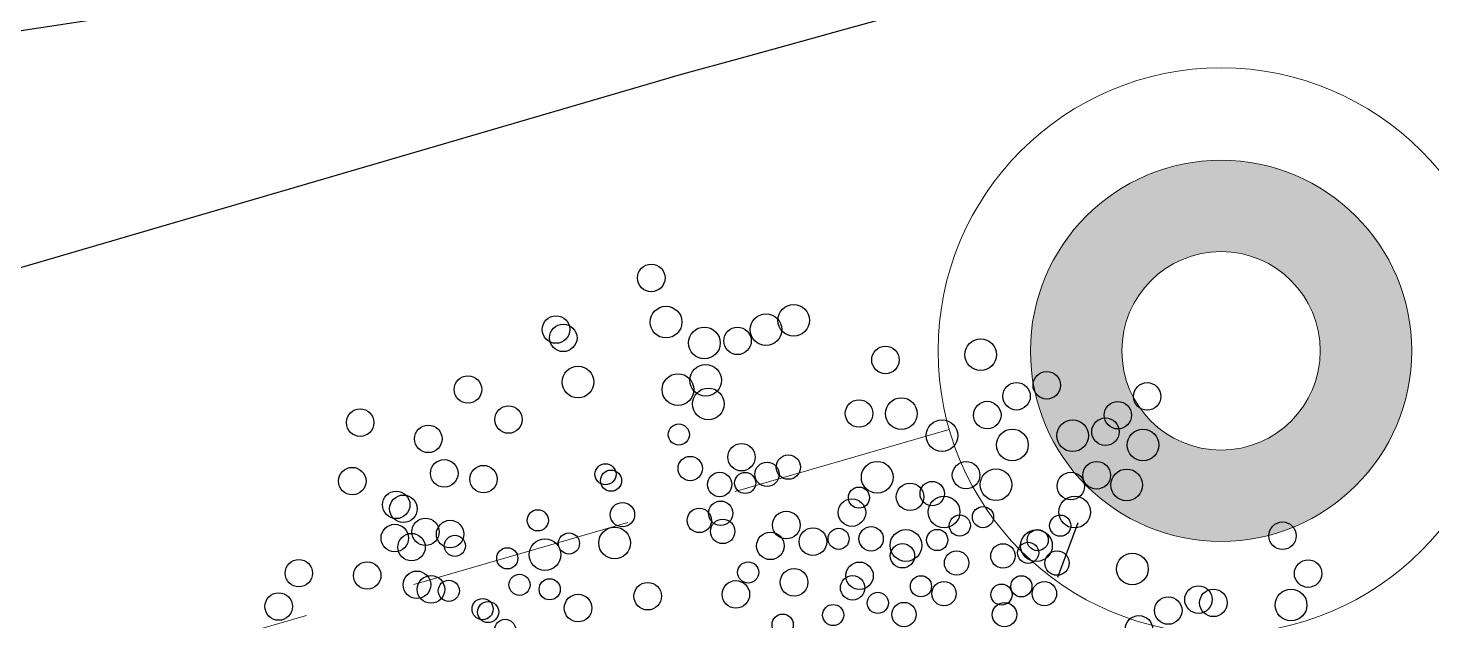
# Model space of a CAD drawing. Header units: millimetres. Extents: x 441156 to 441876, y 4514765 to 4515211.
# Drawn here: x 441546.421 to 441547.995, y 4514834.719 to 4514835.384 of the extents above; entities that cross this region are included whole.
import ezdxf

# ---------------------------------------------------------------- set-up
doc = ezdxf.new("R2010")
doc.units = ezdxf.units.MM
doc.linetypes.add('CONTINUA', pattern=[0])
doc.linetypes.add('HIDDEN', pattern=[0.375, 0.25, -0.125])
doc.layers.add('01_piscinas', color=254, linetype='Continuous')
doc.layers.add('INGIN ELECTRICIDAD ALUMBRADO', color=120, linetype='HIDDEN')

msp = doc.modelspace()

# ---------------------------------------------------------------- hatches: boundary and pattern name
at = {"layer": 'INGIN ELECTRICIDAD ALUMBRADO', "linetype": 'CONTINUA', "lineweight": 13}
h = msp.add_hatch(color=86, dxfattribs=at)
h.dxf.hatch_style = 1
edge = h.paths.add_edge_path()
edge.add_arc((441547.75893062, 4514835.02165829), 0.11124836, 177.98198912, 537.98198912)
edge = h.paths.add_edge_path()
edge.add_arc((441547.75893062, 4514835.02165829), 0.21369962, 177.98198912, 357.98198912)
edge.add_arc((441547.75893062, 4514835.02165829), 0.21369962, 357.98198912, 537.98198912)

# ---------------------------------------------------------------- linework, layer by layer
at = {"layer": '01_piscinas'}
msp.add_line((441547.57575629, 4514834.76804427, 0.00000097), (441547.59852852, 4514834.82934585, 0.00000097), dxfattribs=at)
at = {"layer": '01_piscinas', "elevation": 0.00000131}
msp.add_lwpolyline([(441557.5049643, 4514838.18205059, 0.0043910674), (441556.38838252, 4514837.93181474, 0.0001087055), (441556.3618992, 4514837.92562941, 0.0002530211), (441556.34704519, 4514837.92213834, 0.0023223363), (441555.76010739, 4514837.78191859, 0.0021175107), (441555.22455715, 4514837.64893041, -0.0058002285), (441547.15515738, 4514835.33186317), (441541.98895624, 4514833.82109643), (441541.9460533, 4514833.8085502), (441538.87507639, 4514832.91049578), (441532.94987302, 4514831.15983481)], format="xyb", dxfattribs=at)
at = {"layer": '01_piscinas', "elevation": 0.00000053}
msp.add_lwpolyline([(441547.17453035, 4514837.02307029), (441541.82043564, 4514834.68346174), (441548.45421464, 4514835.69122217)], dxfattribs=at)
at = {"layer": '01_piscinas'}
for centre, radius in [((441547.12013129, 4514835.10336925, 0.00000097), 0.01541533), ((441547.13673302, 4514835.0538409, 0.00000097), 0.01775907), ((441547.24868034, 4514835.0454179, 0.00000097), 0.01775907), ((441547.27980962, 4514835.0558641, 0.00000097), 0.01775907), ((441547.01329775, 4514835.04550304, 0.00000097), 0.01541533), ((441547.02141936, 4514835.03616649, 0.00000097), 0.01541533), ((441547.17971, 4514835.03057014, 0.00000097), 0.01775907), ((441547.21681901, 4514835.03281453, 0.00000097), 0.01541533), ((441547.48944088, 4514835.01732528, 0.00000097), 0.01775907), ((441547.38263322, 4514835.01145432, 0.00000097), 0.01541533), ((441547.03802108, 4514834.98663815, 0.00000097), 0.01775907), ((441547.18109768, 4514834.98866134, 0.00000097), 0.01775907), ((441547.56349405, 4514834.98301897, 0.00000097), 0.01541533), ((441546.91458581, 4514834.97830028, 0.00000097), 0.01541533), ((441547.1499684, 4514834.97821515, 0.00000097), 0.01775907), ((441547.5296361, 4514834.97074096, 0.00000097), 0.01541533), ((441547.67604642, 4514834.97058494, 0.00000097), 0.01541533), ((441547.18413572, 4514834.96219654, 0.00000097), 0.01775907), ((441547.35300197, 4514834.95138472, 0.00000097), 0.01541533), ((441547.40045015, 4514834.95134005, 0.00000097), 0.01775907), ((441546.7937353, 4514834.94114876, 0.00000097), 0.01541533), ((441546.96001977, 4514834.94459855, 0.00000097), 0.01541533), ((441547.49679083, 4514834.94964136, 0.00000097), 0.01541533), ((441547.64320115, 4514834.94948533, 0.00000097), 0.01541533), ((441546.87013862, 4514834.92294377, 0.00000097), 0.01541533), ((441547.15097459, 4514834.92781022, 0.00000097), 0.01185795), ((441547.4461132, 4514834.92661487, 0.00000097), 0.01775907), ((441547.59252352, 4514834.92645884, 0.00000097), 0.01775907), ((441547.62926258, 4514834.93101196, 0.00000097), 0.01541533), ((441547.52498398, 4514834.91617441, 0.00000097), 0.01775907), ((441547.6713943, 4514834.91601839, 0.00000097), 0.01775907), ((441547.22122931, 4514834.90239978, 0.00000097), 0.01541533), ((441547.27380408, 4514834.8912678, 0.00000097), 0.01366082), ((441546.78488367, 4514834.87561889, 0.00000097), 0.01541533), ((441546.88800865, 4514834.88431125, 0.00000097), 0.01541533), ((441546.93199275, 4514834.87786902, 0.00000097), 0.01541533), ((441547.06879494, 4514834.88329775, 0.00000097), 0.01185795), ((441547.07504234, 4514834.87611579, 0.00000097), 0.01185795), ((441547.16374515, 4514834.88971149, 0.00000097), 0.01366082), ((441547.24985847, 4514834.88323226, 0.00000097), 0.01366082), ((441547.37337715, 4514834.87995732, 0.00000097), 0.01775907), ((441547.47303804, 4514834.88225211, 0.00000097), 0.01541533), ((441547.50659775, 4514834.87152646, 0.00000097), 0.01775907), ((441547.61944836, 4514834.88209608, 0.00000097), 0.01541533), ((441547.65300807, 4514834.87137044, 0.00000097), 0.01775907), ((441547.19680437, 4514834.87181091, 0.00000097), 0.01366082), ((441547.22534976, 4514834.87353736, 0.00000097), 0.01185795), ((441547.41022305, 4514834.85797814, 0.00000097), 0.01541533), ((441547.43505889, 4514834.86162255, 0.00000097), 0.01366082), ((441547.59049132, 4514834.87010012, 0.00000097), 0.01541533), ((441546.83412813, 4514834.84895448, 0.00000097), 0.01541533), ((441546.84218631, 4514834.84459121, 0.00000097), 0.01541533), ((441547.35289915, 4514834.85710643, 0.00000097), 0.01185795), ((441547.44838433, 4514834.84099781, 0.00000097), 0.01775907), ((441547.59479465, 4514834.84084178, 0.00000097), 0.01775907), ((441546.99286268, 4514834.83160332, 0.00000097), 0.01185795), ((441547.08781289, 4514834.83801707, 0.00000097), 0.01366082), ((441547.17392621, 4514834.83153784, 0.00000097), 0.01366082), ((441547.19787182, 4514834.83957337, 0.00000097), 0.01366082), ((441547.27152413, 4514834.82635437, 0.00000097), 0.01541533), ((441547.34507588, 4514834.8403045, 0.00000097), 0.01541533), ((441547.49202287, 4514834.83523308, 0.00000097), 0.01185795), ((441546.83251897, 4514834.81176877, 0.00000097), 0.01541533), ((441546.86698453, 4514834.81875382, 0.00000097), 0.01541533), ((441546.89456451, 4514834.81622997, 0.00000097), 0.01541533), ((441547.20020877, 4514834.81921583, 0.00000097), 0.01366082), ((441547.46597829, 4514834.82578846, 0.00000097), 0.01185795), ((441547.57860161, 4514834.82566844, 0.00000097), 0.01185795), ((441547.8277851, 4514834.81436594, 0.00000097), 0.01541533), ((441546.8513214, 4514834.80158781, 0.00000097), 0.01541533), ((441546.89990075, 4514834.80302523, 0.00000097), 0.01185795), ((441547.00089033, 4514834.79309998, 0.00000097), 0.01775907), ((441547.02781188, 4514834.80567891, 0.00000097), 0.01185795), ((441547.07897703, 4514834.80634987, 0.00000097), 0.01775907), ((441547.25363867, 4514834.80294575, 0.00000097), 0.01541533), ((441547.30137461, 4514834.80770924, 0.00000097), 0.01541533), ((441547.33010588, 4514834.81089904, 0.00000097), 0.01185795), ((441547.36660449, 4514834.81086469, 0.00000097), 0.01366082), ((441547.40557093, 4514834.80341159, 0.00000097), 0.01775907), ((441547.4407127, 4514834.80955799, 0.00000097), 0.01185795), ((441547.55198125, 4514834.80325557, 0.00000097), 0.01775907), ((441547.55333602, 4514834.80943798, 0.00000097), 0.01185795), ((441546.95867253, 4514834.78902139, 0.00000097), 0.01185795), ((441547.4017299, 4514834.79184531, 0.00000097), 0.01366082), ((441547.46239974, 4514834.78381419, 0.00000097), 0.01366082), ((441547.51435323, 4514834.79172529, 0.00000097), 0.01366082), ((441547.54261405, 4514834.79522769, 0.00000097), 0.01185795), ((441547.57502306, 4514834.78369418, 0.00000097), 0.01366082), ((441547.65951924, 4514834.77704822, 0.00000097), 0.01775907), ((441546.72493884, 4514834.77239569, 0.00000097), 0.01541533), ((441546.80165645, 4514834.76973972, 0.00000097), 0.01541533), ((441547.2287423, 4514834.77321832, 0.00000097), 0.01185795), ((441547.35362499, 4514834.76948929, 0.00000097), 0.01541533), ((441547.85650903, 4514834.77189037, 0.00000097), 0.01541533), ((441546.85742402, 4514834.75939908, 0.00000097), 0.01541533), ((441546.87313532, 4514834.75420118, 0.00000097), 0.01541533), ((441546.89309181, 4514834.75261764, 0.00000097), 0.01185795), ((441546.97241871, 4514834.75930407, 0.00000097), 0.01185795), ((441547.00625263, 4514834.75434851, 0.00000097), 0.01185795), ((441547.21495262, 4514834.74860638, 0.00000097), 0.01541533), ((441547.28015844, 4514834.76211163, 0.00000097), 0.01541533), ((441547.3457791, 4514834.75595489, 0.00000097), 0.01366082), ((441547.42244132, 4514834.75772011, 0.00000097), 0.01185795), ((441547.44825648, 4514834.74946961, 0.00000097), 0.01366082), ((441547.53506464, 4514834.75760009, 0.00000097), 0.01185795), ((441547.56087981, 4514834.74934959, 0.00000097), 0.01366082), ((441546.70236359, 4514834.73497992, 0.00000097), 0.01541533), ((441547.03798392, 4514834.73330322, 0.00000097), 0.01541533), ((441547.11607063, 4514834.74655311, 0.00000097), 0.01541533), ((441547.3741221, 4514834.73904783, 0.00000097), 0.01185795), ((441547.51279, 4514834.74837243, 0.00000097), 0.01185795), ((441547.73357241, 4514834.74274191, 0.00000097), 0.01541533), ((441547.75028872, 4514834.73903385, 0.00000097), 0.01541533), ((441547.83743969, 4514834.73664848, 0.00000097), 0.01775907), ((441546.93097216, 4514834.73210655, 0.00000097), 0.01185795), ((441546.93717076, 4514834.72875019, 0.00000097), 0.01185795), ((441547.32400889, 4514834.72545272, 0.00000097), 0.01185795), ((441547.40347693, 4514834.72598604, 0.00000097), 0.01366082), ((441547.51610025, 4514834.72586602, 0.00000097), 0.01366082), ((441547.69971446, 4514834.73046391, 0.00000097), 0.01541533), ((441546.95624631, 4514834.70887527, 0.00000097), 0.01185795), ((441547.26743062, 4514834.71472185, 0.00000097), 0.01185795), ((441547.66686919, 4514834.7093643, 0.00000097), 0.01541533)]:
    msp.add_circle(centre, radius, dxfattribs=at)
at = {"layer": 'INGIN ELECTRICIDAD ALUMBRADO', "color": 86, "lineweight": 13, "elevation": 0.00000131}
msp.add_lwpolyline([(441547.45414583, 4514834.93349694), (441543.34525146, 4514833.74496763)], dxfattribs=at)
at = {"layer": 'INGIN ELECTRICIDAD ALUMBRADO', "color": 86, "linetype": 'CONTINUA', "lineweight": 13}
for radius in [0.31727935, 0.21369962, 0.11124836]:
    msp.add_circle((441547.75893062, 4514835.02165829, 0.00000131), radius, dxfattribs=at)

doc.saveas('drawing.dxf')
